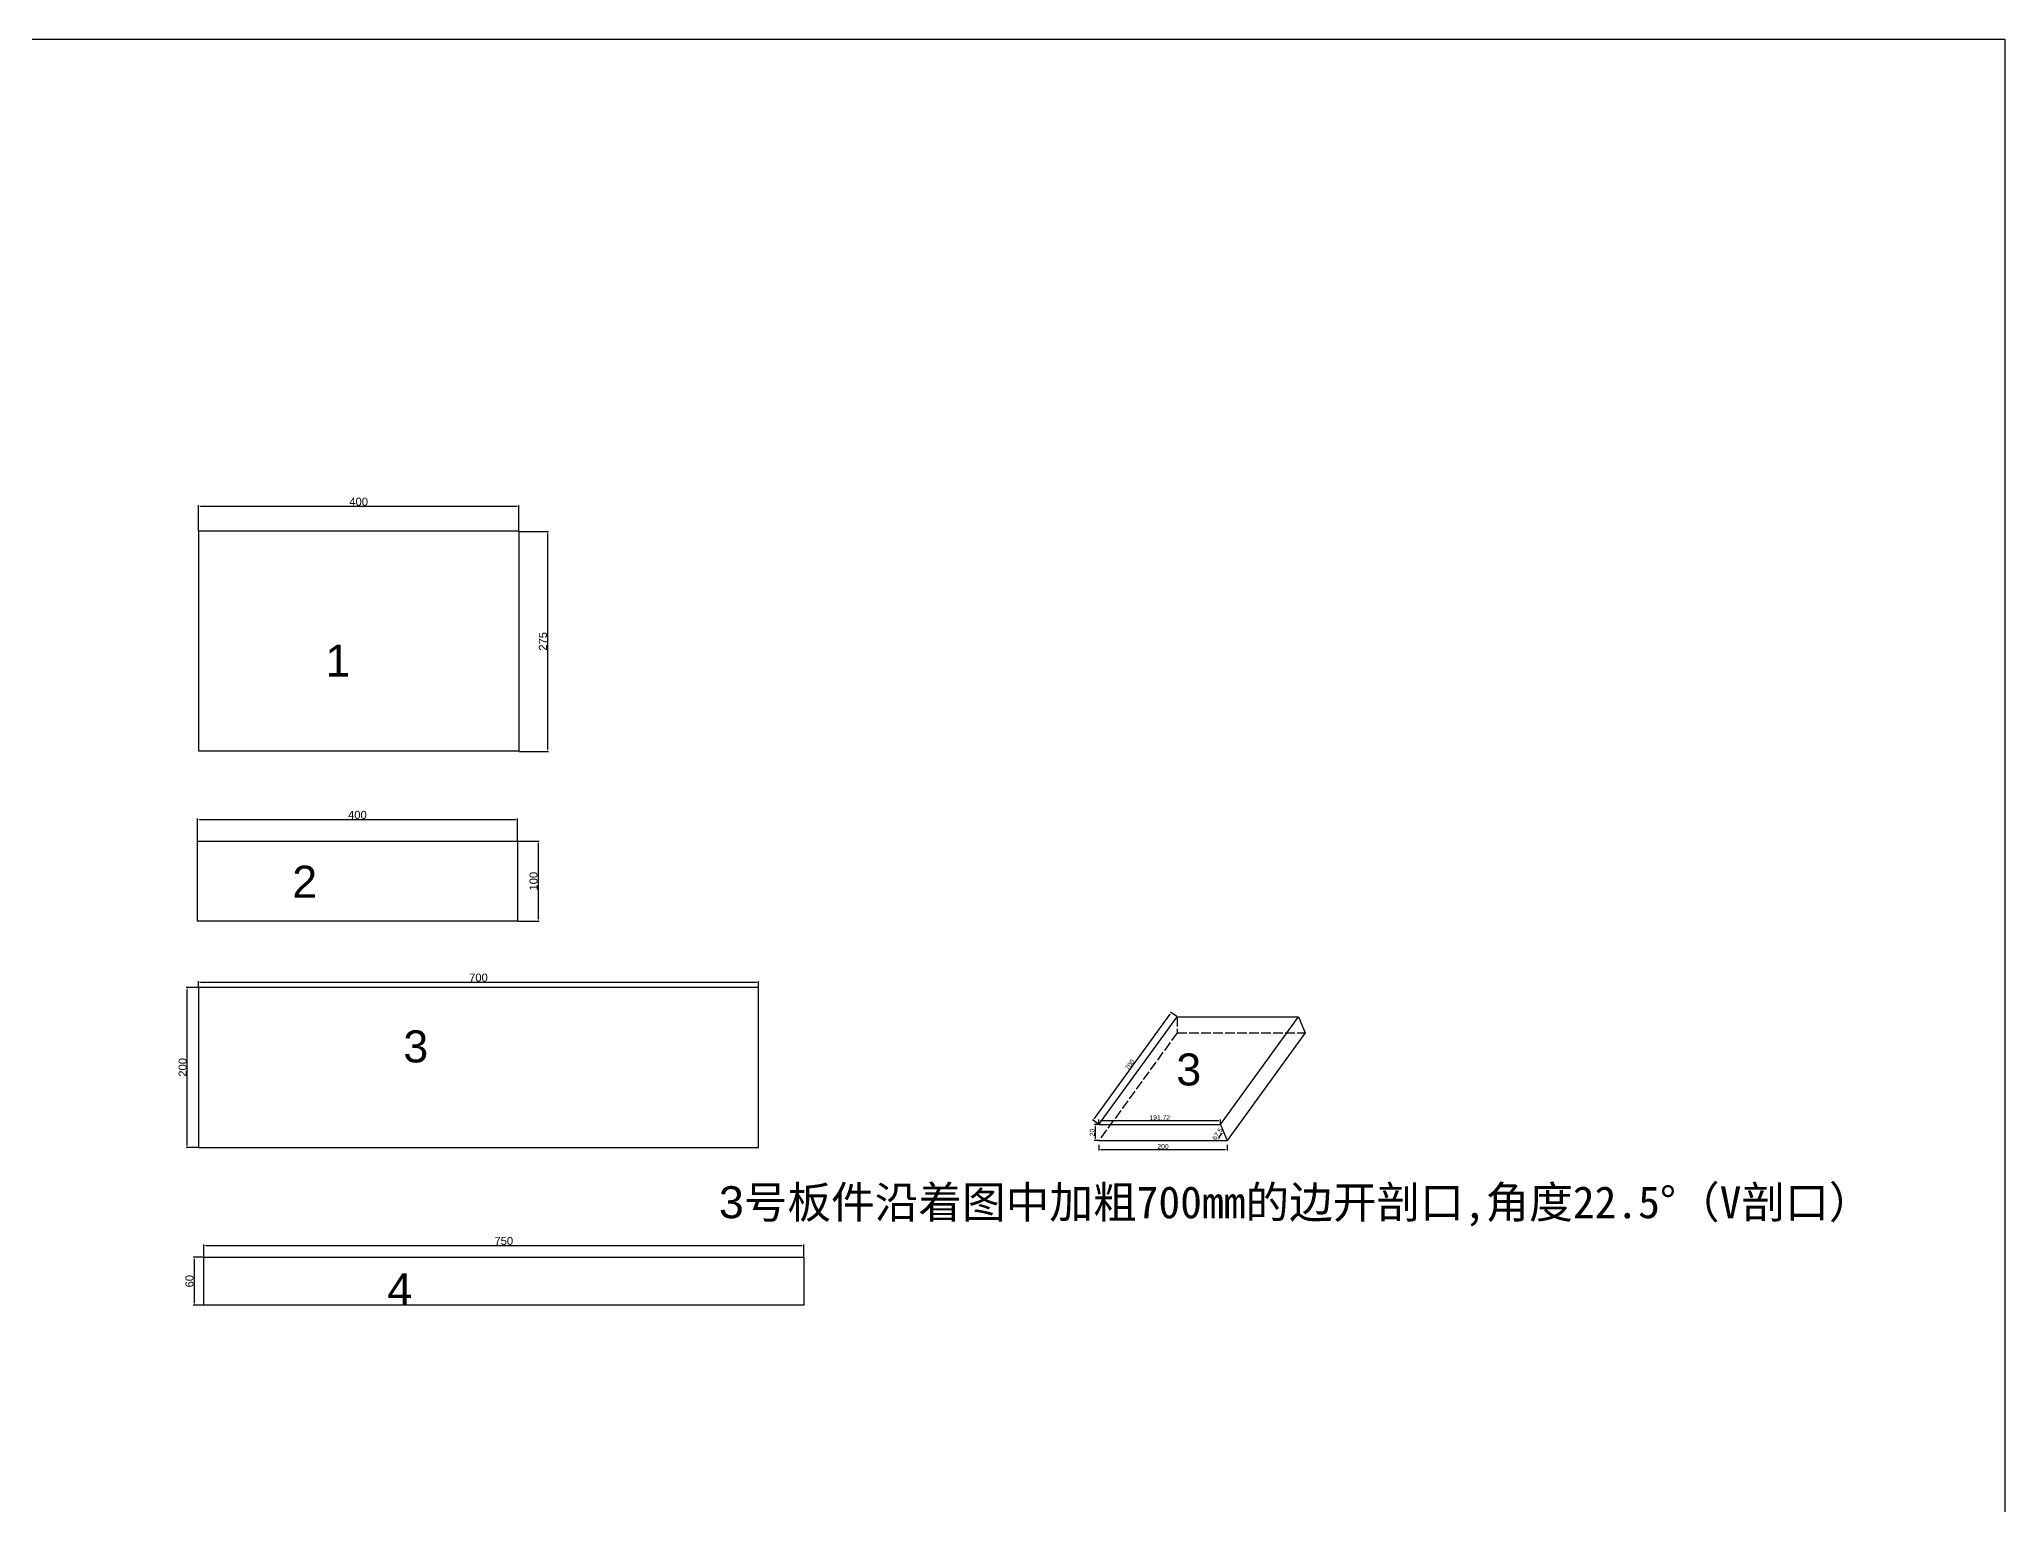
# Model space of a CAD drawing. Header units: millimetres. Extents: x 1432 to 8772, y 631 to 4294.
# Drawn here: x 4738 to 7195, y 2462 to 4294 of the extents above; entities that cross this region are included whole.
import ezdxf

# ---------------------------------------------------------------- set-up
doc = ezdxf.new("R2010")
doc.units = ezdxf.units.MM
doc.linetypes.add('ACAD_ISO02W100', pattern=[15, 12, -3])
doc.layers.add('尺寸标注', color=6, linetype='Continuous')
doc.layers.add('标号', color=4, linetype='Continuous')
doc.styles.get("Standard").update_dxf_attribs({"font": 'arial.ttf'})
doc.dimstyles.new('ISO-25-JHF', dxfattribs={"dimtxt": 10, "dimasz": 2.5, "dimexe": 1.25, "dimexo": 0.625, "dimtad": 1, "dimtxsty": 'Standard', "dimcen": 2.5, "dimadec": 0, "dimazin": 0, "dimtfac": 1, "dimtmove": 0, "dimatfit": 3, "dimfxl": 1, "dimarcsym": 0})
doc.dimstyles.new('ISO-25-old', dxfattribs={"dimtxt": 6, "dimasz": 2.5, "dimexe": 1.25, "dimexo": 0.625, "dimtad": 1, "dimtxsty": 'Standard', "dimcen": 2.5, "dimadec": 0, "dimazin": 0, "dimtfac": 1, "dimtmove": 0, "dimatfit": 3, "dimfxl": 1, "dimarcsym": 0})

# ---------------------------------------------------------------- blocks, each defined once
blk = doc.blocks.new('*D15')
at = {"layer": 'Defpoints', "color": 0, "transparency": 16777216}
for p in [(5337.5, 3710.3), (4937.5, 3679), (5337.5, 3679)]:
    blk.add_point(p, dxfattribs=at)
at = {"layer": '尺寸标注', "color": 0, "lineweight": -2, "transparency": 16777216}
for p, q in [((4937.5, 3679.6), (4937.5, 3711.6)), ((4940, 3710.3), (5335, 3710.3)), ((5337.5, 3679.6), (5337.5, 3711.6))]:
    blk.add_line(p, q, dxfattribs=at)
at = {"layer": '尺寸标注', "color": 0, "transparency": 16777216}
for points in [[(4940, 3710.7), (4940, 3709.9), (4937.5, 3710.3)], [(5335, 3710.7), (5335, 3709.9), (5337.5, 3710.3)]]:
    blk.add_solid(points, dxfattribs=at)
at = {"layer": '尺寸标注', "color": 0, "transparency": 16777216, "insert": (5137.5, 3716), "char_height": 10, "attachment_point": 5}
blk.add_mtext('400', dxfattribs=at)
blk = doc.blocks.new('*D16')
at = {"layer": 'Defpoints', "color": 0, "transparency": 16777216}
for p in [(5337.5, 3679), (5337.5, 3404), (5373.6, 3404)]:
    blk.add_point(p, dxfattribs=at)
at = {"layer": '尺寸标注', "color": 0, "lineweight": -2, "transparency": 16777216}
for p, q in [((5338.1, 3679), (5374.8, 3679)), ((5373.6, 3676.5), (5373.6, 3406.5)), ((5338.1, 3404), (5374.8, 3404))]:
    blk.add_line(p, q, dxfattribs=at)
at = {"layer": '尺寸标注', "color": 0, "transparency": 16777216}
for points in [[(5373.2, 3676.5), (5374, 3676.5), (5373.6, 3679)], [(5373.2, 3406.5), (5374, 3406.5), (5373.6, 3404)]]:
    blk.add_solid(points, dxfattribs=at)
at = {"layer": '尺寸标注', "color": 0, "transparency": 16777216, "insert": (5367.8, 3541.5), "char_height": 10, "attachment_point": 5, "rotation": 90}
blk.add_mtext('275', dxfattribs=at)
blk = doc.blocks.new('*D17')
at = {"layer": 'Defpoints', "color": 0, "transparency": 16777216}
for p in [(4923.2, 3109), (4937.2, 3109), (4937.2, 2909)]:
    blk.add_point(p, dxfattribs=at)
at = {"layer": '尺寸标注', "color": 0, "lineweight": -2, "transparency": 16777216}
for p, q in [((4936.6, 3109), (4922, 3109)), ((4923.2, 2911.5), (4923.2, 3106.5)), ((4936.6, 2909), (4922, 2909))]:
    blk.add_line(p, q, dxfattribs=at)
at = {"layer": '尺寸标注', "color": 0, "transparency": 16777216}
for points in [[(4922.8, 3106.5), (4923.6, 3106.5), (4923.2, 3109)], [(4922.8, 2911.5), (4923.6, 2911.5), (4923.2, 2909)]]:
    blk.add_solid(points, dxfattribs=at)
at = {"layer": '尺寸标注', "color": 0, "transparency": 16777216, "insert": (4917.5, 3009), "char_height": 10, "attachment_point": 5, "rotation": 90}
blk.add_mtext('200', dxfattribs=at)
blk = doc.blocks.new('*D18')
at = {"layer": 'Defpoints', "color": 0, "transparency": 16777216}
for p in [(4937.2, 3109), (5637.2, 3115.4), (5637.2, 3109)]:
    blk.add_point(p, dxfattribs=at)
at = {"layer": '尺寸标注', "color": 0, "lineweight": -2, "transparency": 16777216}
for p, q in [((4937.2, 3109.6), (4937.2, 3116.6)), ((4939.7, 3115.4), (5634.7, 3115.4)), ((5637.2, 3109.6), (5637.2, 3116.6))]:
    blk.add_line(p, q, dxfattribs=at)
at = {"layer": '尺寸标注', "color": 0, "transparency": 16777216}
for points in [[(4939.7, 3115.8), (4939.7, 3114.9), (4937.2, 3115.4)], [(5634.7, 3115.8), (5634.7, 3114.9), (5637.2, 3115.4)]]:
    blk.add_solid(points, dxfattribs=at)
at = {"layer": '尺寸标注', "color": 0, "transparency": 16777216, "insert": (5287.2, 3121.1), "char_height": 10, "attachment_point": 5}
blk.add_mtext('700', dxfattribs=at)
blk = doc.blocks.new('*D19')
at = {"layer": 'Defpoints', "color": 0, "transparency": 16777216}
for p in [(5693.9, 2786.2), (4943.9, 2771.7), (5693.9, 2771.7)]:
    blk.add_point(p, dxfattribs=at)
at = {"layer": '尺寸标注', "color": 0, "lineweight": -2, "transparency": 16777216}
for p, q in [((4943.9, 2772.4), (4943.9, 2787.5)), ((4946.4, 2786.2), (5691.4, 2786.2)), ((5693.9, 2772.4), (5693.9, 2787.5))]:
    blk.add_line(p, q, dxfattribs=at)
at = {"layer": '尺寸标注', "color": 0, "transparency": 16777216}
for points in [[(4946.4, 2786.7), (4946.4, 2785.8), (4943.9, 2786.2)], [(5691.4, 2786.7), (5691.4, 2785.8), (5693.9, 2786.2)]]:
    blk.add_solid(points, dxfattribs=at)
at = {"layer": '尺寸标注', "color": 0, "transparency": 16777216, "insert": (5318.9, 2792), "char_height": 10, "attachment_point": 5}
blk.add_mtext('750', dxfattribs=at)
blk = doc.blocks.new('*D20')
at = {"layer": 'Defpoints', "color": 0, "transparency": 16777216}
for p in [(4943.9, 2771.7), (4931.8, 2711.7), (4943.9, 2711.7)]:
    blk.add_point(p, dxfattribs=at)
at = {"layer": '尺寸标注', "color": 0, "lineweight": -2, "transparency": 16777216}
for p, q in [((4943.2, 2771.7), (4930.6, 2771.7)), ((4931.8, 2769.2), (4931.8, 2714.2)), ((4943.2, 2711.7), (4930.6, 2711.7))]:
    blk.add_line(p, q, dxfattribs=at)
at = {"layer": '尺寸标注', "color": 0, "transparency": 16777216}
for points in [[(4931.4, 2769.2), (4932.2, 2769.2), (4931.8, 2771.7)], [(4931.4, 2714.2), (4932.2, 2714.2), (4931.8, 2711.7)]]:
    blk.add_solid(points, dxfattribs=at)
at = {"layer": '尺寸标注', "color": 0, "transparency": 16777216, "insert": (4926.1, 2741.7), "char_height": 10, "attachment_point": 5, "rotation": 90}
blk.add_mtext('60', dxfattribs=at)
blk = doc.blocks.new('*D23')
at = {"layer": 'Defpoints', "color": 0, "transparency": 16777216}
for p in [(5335.9, 3318.7), (4935.9, 3291.7), (5335.9, 3291.7)]:
    blk.add_point(p, dxfattribs=at)
at = {"layer": '尺寸标注', "color": 0, "lineweight": -2, "transparency": 16777216}
for p, q in [((4935.9, 3292.3), (4935.9, 3320)), ((4938.4, 3318.7), (5333.4, 3318.7)), ((5335.9, 3292.3), (5335.9, 3320))]:
    blk.add_line(p, q, dxfattribs=at)
at = {"layer": '尺寸标注', "color": 0, "transparency": 16777216}
for points in [[(4938.4, 3319.2), (4938.4, 3318.3), (4935.9, 3318.7)], [(5333.4, 3319.2), (5333.4, 3318.3), (5335.9, 3318.7)]]:
    blk.add_solid(points, dxfattribs=at)
at = {"layer": '尺寸标注', "color": 0, "transparency": 16777216, "insert": (5135.9, 3324.5), "char_height": 10, "attachment_point": 5}
blk.add_mtext('400', dxfattribs=at)
blk = doc.blocks.new('*D14')
at = {"layer": 'Defpoints', "color": 0, "transparency": 16777216}
for p in [(5335.9, 3291.7), (5335.9, 3191.7), (5361.9, 3191.7)]:
    blk.add_point(p, dxfattribs=at)
at = {"layer": '尺寸标注', "color": 0, "lineweight": -2, "transparency": 16777216}
for p, q in [((5336.6, 3291.7), (5363.1, 3291.7)), ((5361.9, 3289.2), (5361.9, 3194.2)), ((5336.6, 3191.7), (5363.1, 3191.7))]:
    blk.add_line(p, q, dxfattribs=at)
at = {"layer": '尺寸标注', "color": 0, "transparency": 16777216}
for points in [[(5361.4, 3289.2), (5362.3, 3289.2), (5361.9, 3291.7)], [(5361.4, 3194.2), (5362.3, 3194.2), (5361.9, 3191.7)]]:
    blk.add_solid(points, dxfattribs=at)
at = {"layer": '尺寸标注', "color": 0, "transparency": 16777216, "insert": (5356.1, 3241.7), "char_height": 10, "attachment_point": 5, "rotation": 90}
blk.add_mtext('100', dxfattribs=at)
blk = doc.blocks.new('*D13')
at = {"layer": 'Defpoints', "color": 0, "transparency": 16777216}
for p in [(6062.8, 2912.9), (6222.8, 2912.9), (6222.8, 2906.3)]:
    blk.add_point(p, dxfattribs=at)
at = {"layer": '尺寸标注', "color": 0, "lineweight": -2, "transparency": 16777216}
for p, q in [((6062.8, 2912.2), (6062.8, 2905)), ((6065.3, 2906.3), (6220.3, 2906.3)), ((6222.8, 2912.2), (6222.8, 2905))]:
    blk.add_line(p, q, dxfattribs=at)
at = {"layer": '尺寸标注', "color": 0, "transparency": 16777216}
for points in [[(6065.3, 2906.7), (6065.3, 2905.9), (6062.8, 2906.3)], [(6220.3, 2906.7), (6220.3, 2905.9), (6222.8, 2906.3)]]:
    blk.add_solid(points, dxfattribs=at)
at = {"layer": '尺寸标注', "color": 0, "transparency": 16777216, "insert": (6142.8, 2910), "char_height": 6, "attachment_point": 5}
blk.add_mtext('200', dxfattribs=at)
blk = doc.blocks.new('*D32')
at = {"layer": 'Defpoints', "color": 0, "transparency": 16777216}
for p in [(6062.8, 2937.6), (6058, 2917.6), (6062.8, 2917.6)]:
    blk.add_point(p, dxfattribs=at)
at = {"layer": '尺寸标注', "color": 0, "lineweight": -2, "transparency": 16777216}
for p, q in [((6062.2, 2937.6), (6056.7, 2937.6)), ((6058, 2935.1), (6058, 2920.1)), ((6062.2, 2917.6), (6056.7, 2917.6))]:
    blk.add_line(p, q, dxfattribs=at)
at = {"layer": '尺寸标注', "color": 0, "transparency": 16777216}
for points in [[(6057.6, 2935.1), (6058.4, 2935.1), (6058, 2937.6)], [(6057.6, 2920.1), (6058.4, 2920.1), (6058, 2917.6)]]:
    blk.add_solid(points, dxfattribs=at)
at = {"layer": '尺寸标注', "color": 0, "transparency": 16777216, "insert": (6054.3, 2927.6), "char_height": 6, "attachment_point": 5, "rotation": 90}
blk.add_mtext('20', dxfattribs=at)
blk = doc.blocks.new('*D33')
at = {"layer": 'Defpoints', "color": 0, "transparency": 16777216}
for p in [(6153.2, 3077.3), (6160.4, 3072.1), (6062.8, 2937.6)]:
    blk.add_point(p, dxfattribs=at)
at = {"layer": '尺寸标注', "color": 0, "lineweight": -2, "transparency": 16777216}
for p, q in [((6057.1, 2944.9), (6151.8, 3075.3)), ((6159.9, 3072.5), (6152.2, 3078)), ((6062.3, 2938), (6054.6, 2943.6))]:
    blk.add_line(p, q, dxfattribs=at)
at = {"layer": '尺寸标注', "color": 0, "transparency": 16777216}
for points in [[(6151.4, 3075.5), (6152.1, 3075), (6153.2, 3077.3)], [(6056.7, 2945.1), (6057.4, 2944.6), (6055.6, 2942.9)]]:
    blk.add_solid(points, dxfattribs=at)
at = {"layer": '尺寸标注', "color": 0, "transparency": 16777216, "insert": (6101.4, 3012.3), "char_height": 6, "attachment_point": 5, "rotation": 54.0168}
blk.add_mtext('700', dxfattribs=at)
blk = doc.blocks.new('*D24')
at = {"layer": 'Defpoints', "color": 0, "transparency": 16777216}
for p in [(6214.5, 2937.6), (6215.3, 2925.2), (6062.8, 2917.6), (6222.8, 2917.6), (6222.8, 2917.6)]:
    blk.add_point(p, dxfattribs=at)
at = {"layer": '尺寸标注', "color": 0, "lineweight": -2, "transparency": 16777216}
blk.add_arc((6222.8, 2917.6), 10.7, 125.9457, 166.5543, dxfattribs=at)
at = {"layer": '尺寸标注', "color": 0, "transparency": 16777216}
for points in [[(6216.3, 2926.7), (6216.7, 2925.9), (6218.7, 2927.5)], [(6212.8, 2920.1), (6212, 2920.2), (6212.1, 2917.6)]]:
    blk.add_solid(points, dxfattribs=at)
at = {"layer": '尺寸标注', "color": 0, "transparency": 16777216, "insert": (6210.9, 2925.6), "char_height": 6, "attachment_point": 5, "rotation": 56.25}
blk.add_mtext('67.5', dxfattribs=at)
blk = doc.blocks.new('*D1')
at = {"layer": 'Defpoints', "color": 0, "transparency": 16777216}
for p in [(6062.8, 2937.6), (6214.5, 2942.4), (6214.5, 2937.6)]:
    blk.add_point(p, dxfattribs=at)
at = {"layer": '尺寸标注', "color": 0, "lineweight": -2, "transparency": 16777216}
for p, q in [((6062.8, 2938.3), (6062.8, 2943.7)), ((6065.3, 2942.4), (6212, 2942.4)), ((6214.5, 2938.3), (6214.5, 2943.7))]:
    blk.add_line(p, q, dxfattribs=at)
at = {"layer": '尺寸标注', "color": 0, "transparency": 16777216}
for points in [[(6065.3, 2942.8), (6065.3, 2942), (6062.8, 2942.4)], [(6212, 2942.8), (6212, 2942), (6214.5, 2942.4)]]:
    blk.add_solid(points, dxfattribs=at)
at = {"layer": '尺寸标注', "color": 0, "transparency": 16777216, "insert": (6138.7, 2946.1), "char_height": 6, "attachment_point": 5}
blk.add_mtext('191.72', dxfattribs=at)

msp = doc.modelspace()

# ---------------------------------------------------------------- linework, layer by layer
for p, q in [((4937.516, 3404.022), (4937.516, 3679.022)), ((5337.516, 3679.022), (4937.516, 3679.022)), ((5337.516, 3679.022), (5337.516, 3404.022)), ((5337.516, 3404.022), (4937.516, 3404.022)), ((4935.941, 3191.7), (4935.941, 3291.7)), ((4935.941, 3291.7), (5335.941, 3291.7)), ((5335.941, 3291.7), (5335.941, 3191.7)), ((5335.941, 3191.7), (4935.941, 3191.7)), ((4937.217, 3108.996), (4937.217, 2908.996)), ((5637.217, 3108.996), (4937.217, 3108.996)), ((5637.217, 2908.996), (5637.217, 3108.996)), ((6062.804, 2937.642), (6160.425, 3072.089)), ((6160.425, 3072.089), (6312.141, 3072.089)), ((6214.52, 2937.642), (6312.141, 3072.089)), ((6312.141, 3072.089), (6320.425, 3052.089)), ((6320.425, 3052.089), (6222.804, 2917.642)), ((6062.804, 2937.642), (6214.52, 2937.642)), ((6214.52, 2937.642), (6222.804, 2917.642)), ((6062.804, 2917.642), (6222.804, 2917.642)), ((4943.867, 2771.735), (5693.867, 2771.735)), ((4943.867, 2711.735), (4943.867, 2771.735)), ((5693.867, 2771.735), (5693.867, 2711.735)), ((5693.867, 2711.735), (4943.867, 2711.735))]:
    msp.add_line(p, q)
at = {"linetype": 'ACAD_ISO02W100'}
for p, q in [((6160.425, 3072.089), (6160.425, 3052.089)), ((6160.425, 3052.089), (6062.804, 2917.642)), ((6160.425, 3052.089), (6320.425, 3052.089))]:
    msp.add_line(p, q, dxfattribs=at)
at = {"lineweight": 30}
msp.add_line((4937.217, 2908.996), (5637.217, 2908.996), dxfattribs=at)
at = {"layer": '尺寸标注'}
msp.add_lwpolyline([(1432.21, 4294.023), (7194.824, 4294.023), (7194.824, 630.669), (1432.21, 630.669)], close=True, dxfattribs=at)

# ---------------------------------------------------------------- texts
at = {"layer": '标号', "char_height": 40, "attachment_point": 7}
for s, width, heights, insert in [('1 ', 70.10425, [0], (5096.001, 3497.4)), ('2 ', 70.10425, [0], (5054.487, 3221.12)), ('3 ', 70.10425, [0], (5193.369, 3014.611)), ('3 ', 70.10425, [0], (6159.469, 2985.81)), ('3{\\fSimSun|b0|i0|c134|p2;号板件沿着图中加粗700mm的边开剖口,角度22.5°（V剖口）}', 1605.41615, [52.667], (5587.747, 2810.068)), ('4 ', 70.10425, [0], (5173.257, 2711.735))]:
    msp.add_mtext_dynamic_manual_height_columns(s, width=width, gutter_width=12.5, heights=heights, dxfattribs=dict(at, insert=insert))

# ---------------------------------------------------------------- dimensions: what is measured, and where the dimension line sits
at = {"layer": '尺寸标注'}
for p1, p2, distance, picture, middle in [((4937.516, 3679.022), (5337.516, 3679.022), 31.285, '*D15', (5137.516, 3716.038)), ((5337.516, 3679.022), (5337.516, 3404.022), 36.055, '*D16', (5367.841, 3541.522)), ((4935.941, 3291.7), (5335.941, 3291.7), 27.036, '*D23', (5135.941, 3324.466)), ((5335.941, 3291.7), (5335.941, 3191.7), 25.917, '*D14', (5356.128, 3241.7)), ((4937.217, 3108.996), (5637.217, 3108.996), 6.363, '*D18', (5287.217, 3121.09)), ((4937.217, 2908.996), (4937.217, 3108.996), 14.009, '*D17', (4917.477, 3008.996)), ((4943.867, 2771.735), (5693.867, 2771.735), 14.502, '*D19', (5318.867, 2791.968)), ((4943.867, 2771.735), (4943.867, 2711.735), -12.047, '*D20', (4926.089, 2741.735))]:
    dim = msp.add_aligned_dim(p1=p1, p2=p2, distance=distance, dimstyle='ISO-25-JHF', dxfattribs=at)
    dim.commit()
    dim.dimension.update_dxf_attribs({"geometry": picture, "text_midpoint": middle})
for p1, p2, distance, text, picture, middle in [((6062.804, 2937.642), (6160.425, 3072.089), 8.887, '700', '*D33', (6101.439, 3012.254)), ((6062.804, 2937.642), (6214.52, 2937.642), 4.769, '191.72', '*D1', (6138.662, 2946.1)), ((6062.804, 2912.873), (6222.804, 2912.873), -6.578, '200', '*D13', (6142.804, 2909.983))]:
    dim = msp.add_aligned_dim(p1=p1, p2=p2, distance=distance, text=text, dimstyle='ISO-25-old', dxfattribs=at)
    dim.commit()
    dim.dimension.update_dxf_attribs({"geometry": picture, "text_midpoint": middle})
dim = msp.add_linear_dim(base=(6057.97, 2917.642), p1=(6062.804, 2937.642), p2=(6062.804, 2917.642), angle=90, dimstyle='ISO-25-old', dxfattribs=at)
dim.commit()
dim.dimension.update_dxf_attribs({"geometry": '*D32', "text_midpoint": (6054.282, 2927.642)})
dim = msp.add_angular_dim_2l(base=(6215.254, 2925.192), line1=((6062.804, 2917.642), (6222.804, 2917.642)), line2=((6214.52, 2937.642), (6222.804, 2917.642)), text='67.5', dimstyle='ISO-25-old', dxfattribs=at)
dim.commit()
dim.dimension.update_dxf_attribs({"geometry": '*D24', "text_midpoint": (6213.926, 2923.574), "dimtype": 162})

doc.saveas('drawing.dxf')
